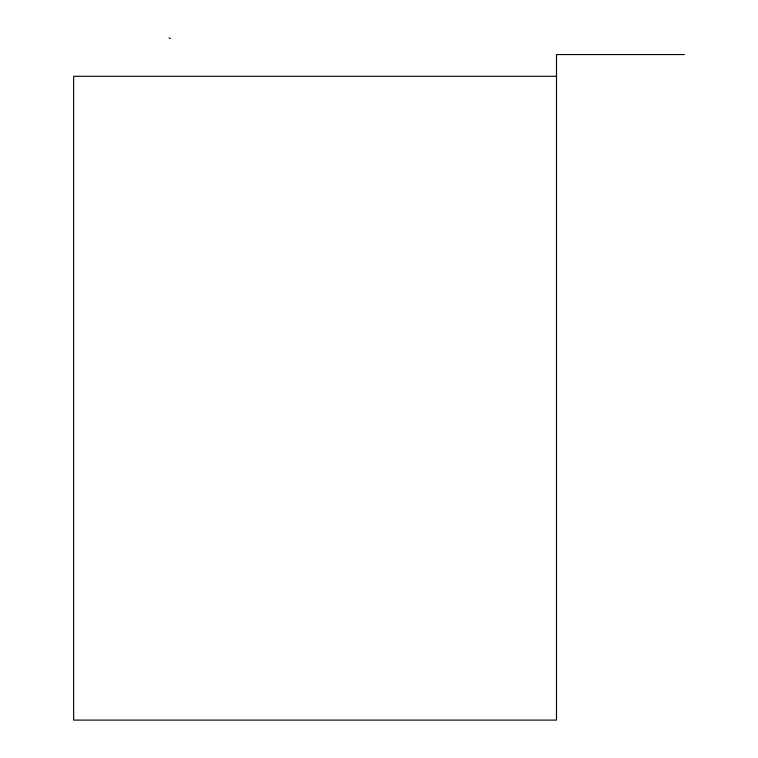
<?xml version="1.0" encoding="UTF-8"?>
<svg xmlns="http://www.w3.org/2000/svg" width="758" height="758" viewBox="0 0 758 758"><rect width="100%" height="100%" fill="white"/><g stroke="black" fill="none" stroke-linecap="round" stroke-linejoin="round"><path stroke-width="1.14" d="M684.36 54.557L556.495 54.557L556.495 720.1L73.64 720.1L73.64 76.293L556.495 76.293M168.996 37.9L170.455 38.544"/></g></svg>
